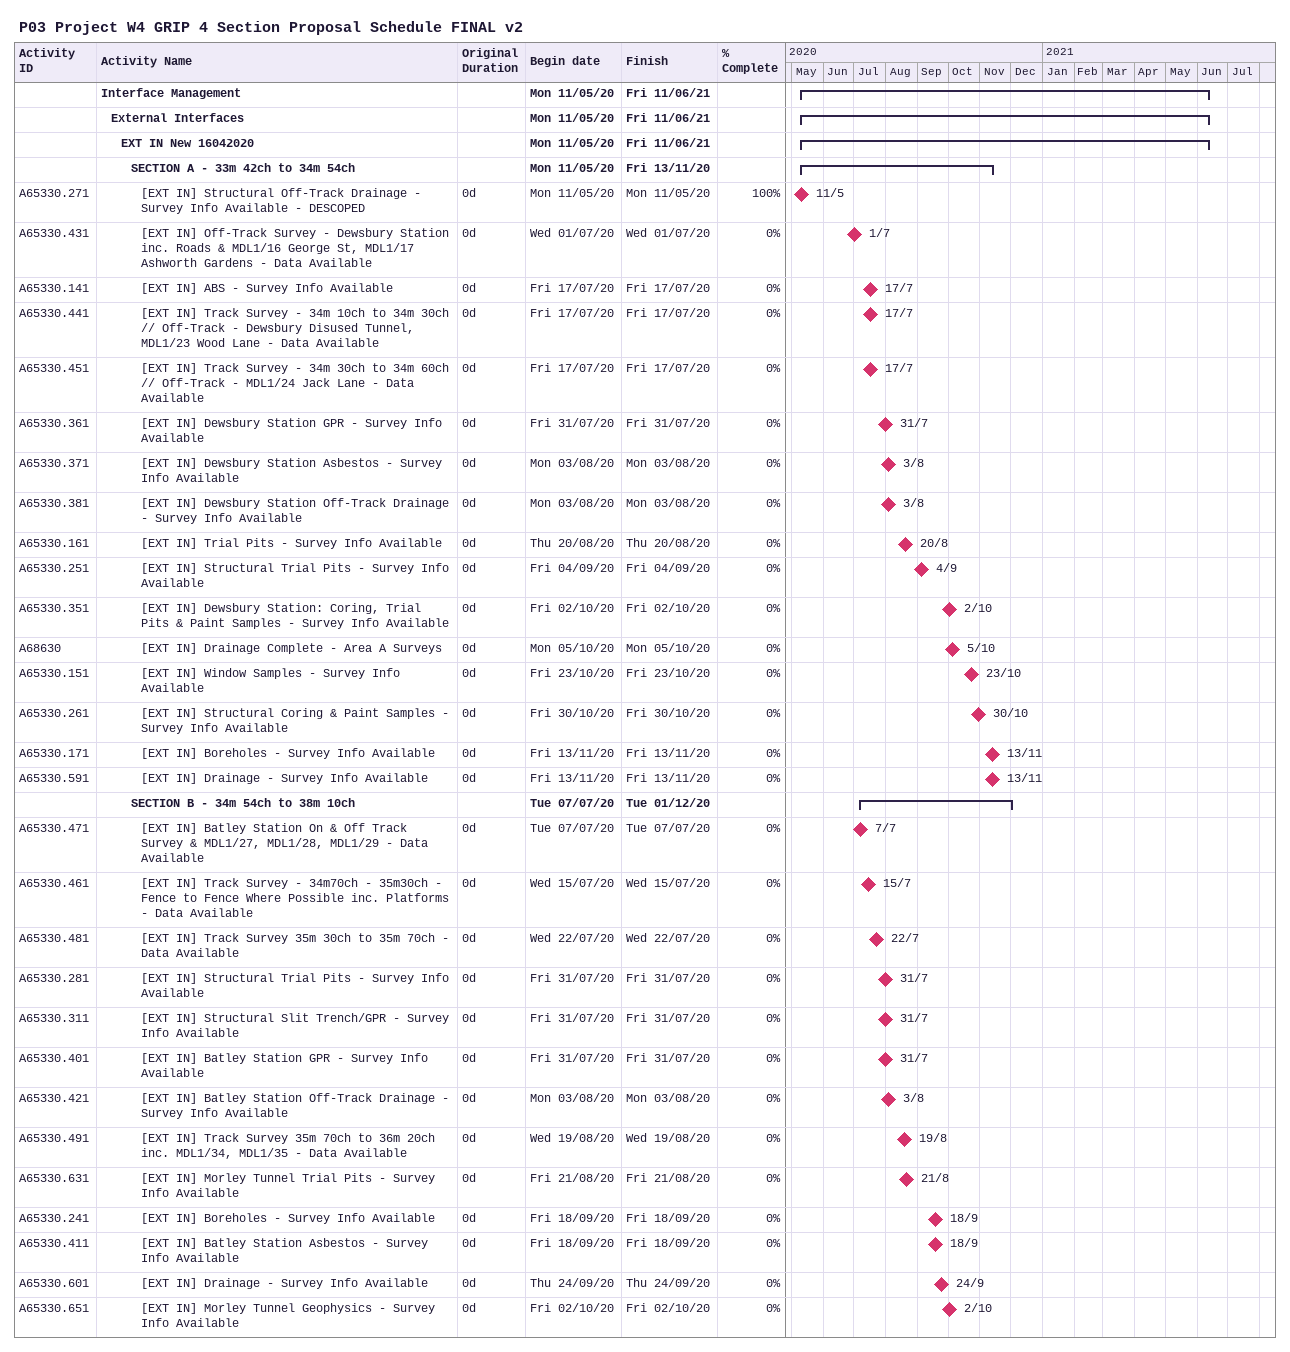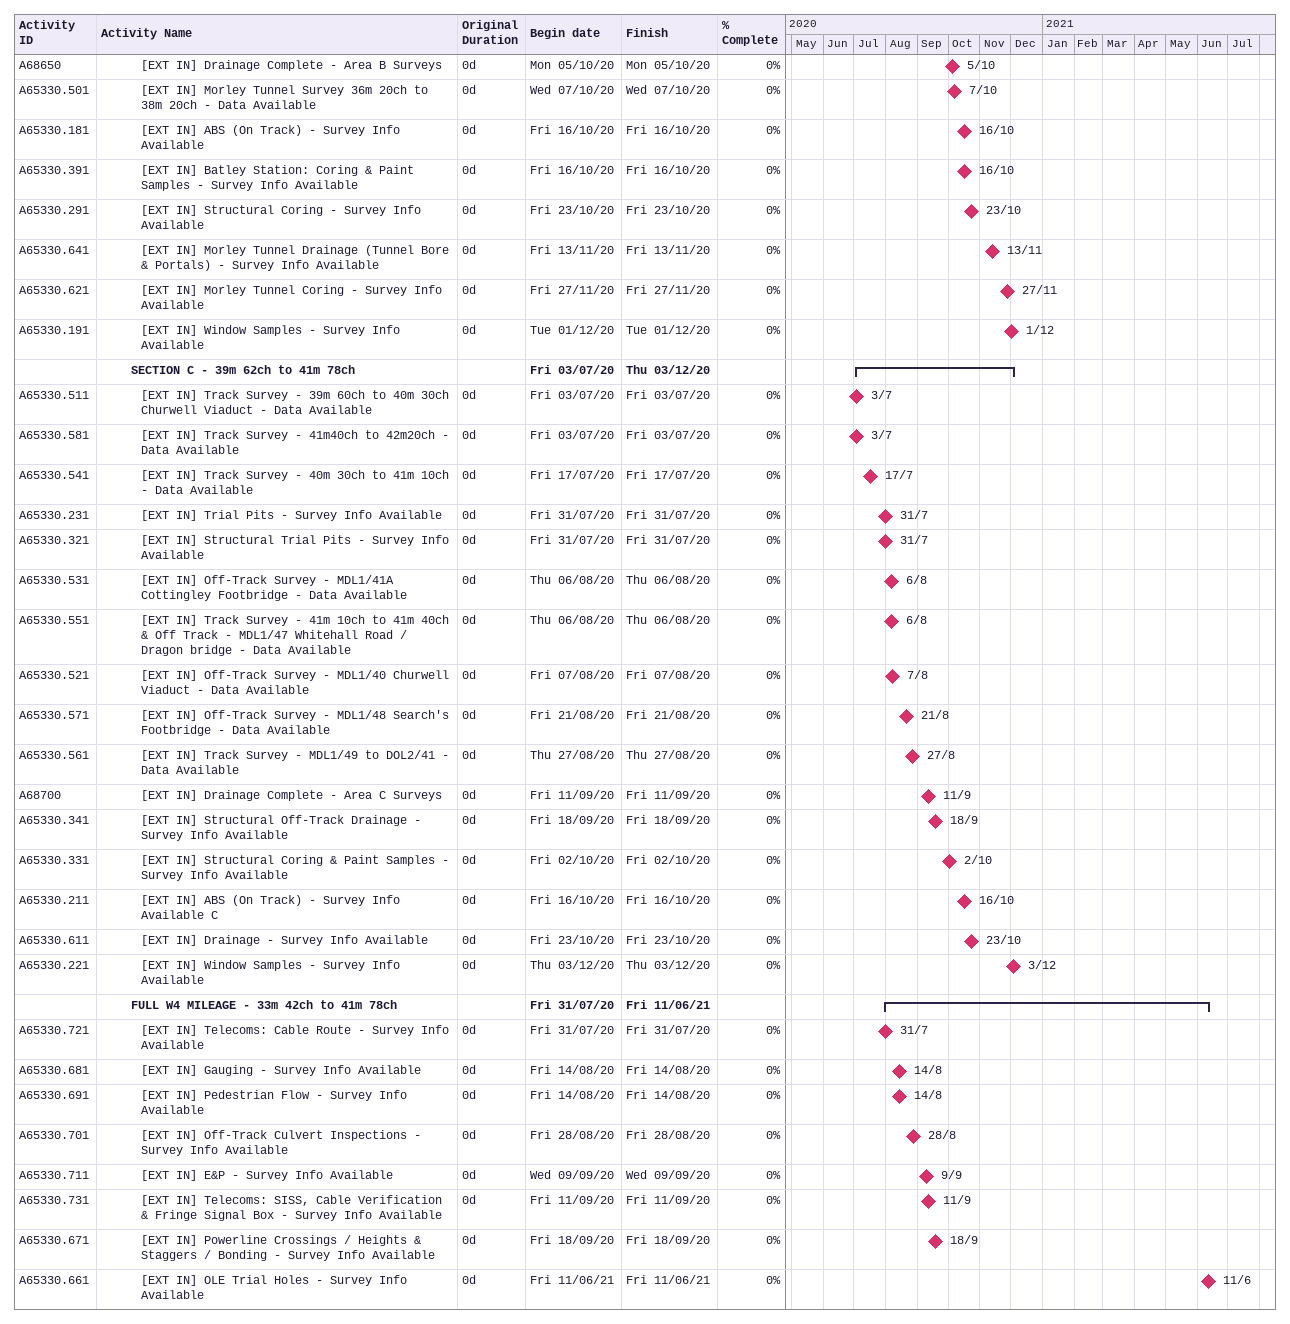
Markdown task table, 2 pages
P03 Project W4 GRIP 4 Section Proposal Schedule FINAL v2

| ID | Level | Task | Original duration | Start | Finish | % complete |
|---|---|---|---|---|---|---|
|  | 1 | **Interface Management** |  | 2020-05-11 | 2021-06-11 |  |
|  | 2 | **External Interfaces** |  | 2020-05-11 | 2021-06-11 |  |
|  | 3 | **EXT IN New 16042020** |  | 2020-05-11 | 2021-06-11 |  |
|  | 4 | **SECTION A - 33m 42ch to 34m 54ch** |  | 2020-05-11 | 2020-11-13 |  |
| A65330.271 | 5 | [EXT IN] Structural Off-Track Drainage - Survey Info Available - DESCOPED | 0d | 2020-05-11 | 2020-05-11 | 100 |
| A65330.431 | 5 | [EXT IN] Off-Track Survey - Dewsbury Station inc. Roads & MDL1/16 George St, MDL1/17 Ashworth Gardens - Data Available | 0d | 2020-07-01 | 2020-07-01 | 0 |
| A65330.141 | 5 | [EXT IN] ABS - Survey Info Available | 0d | 2020-07-17 | 2020-07-17 | 0 |
| A65330.441 | 5 | [EXT IN] Track Survey - 34m 10ch to 34m 30ch // Off-Track - Dewsbury Disused Tunnel, MDL1/23 Wood Lane - Data Available | 0d | 2020-07-17 | 2020-07-17 | 0 |
| A65330.451 | 5 | [EXT IN] Track Survey - 34m 30ch to 34m 60ch // Off-Track - MDL1/24 Jack Lane - Data Available | 0d | 2020-07-17 | 2020-07-17 | 0 |
| A65330.361 | 5 | [EXT IN] Dewsbury Station GPR - Survey Info Available | 0d | 2020-07-31 | 2020-07-31 | 0 |
| A65330.371 | 5 | [EXT IN] Dewsbury Station Asbestos - Survey Info Available | 0d | 2020-08-03 | 2020-08-03 | 0 |
| A65330.381 | 5 | [EXT IN] Dewsbury Station Off-Track Drainage - Survey Info Available | 0d | 2020-08-03 | 2020-08-03 | 0 |
| A65330.161 | 5 | [EXT IN] Trial Pits - Survey Info Available | 0d | 2020-08-20 | 2020-08-20 | 0 |
| A65330.251 | 5 | [EXT IN] Structural Trial Pits - Survey Info Available | 0d | 2020-09-04 | 2020-09-04 | 0 |
| A65330.351 | 5 | [EXT IN] Dewsbury Station: Coring, Trial Pits & Paint Samples - Survey Info Available | 0d | 2020-10-02 | 2020-10-02 | 0 |
| A68630 | 5 | [EXT IN] Drainage Complete - Area A Surveys | 0d | 2020-10-05 | 2020-10-05 | 0 |
| A65330.151 | 5 | [EXT IN] Window Samples - Survey Info Available | 0d | 2020-10-23 | 2020-10-23 | 0 |
| A65330.261 | 5 | [EXT IN] Structural Coring & Paint Samples - Survey Info Available | 0d | 2020-10-30 | 2020-10-30 | 0 |
| A65330.171 | 5 | [EXT IN] Boreholes - Survey Info Available | 0d | 2020-11-13 | 2020-11-13 | 0 |
| A65330.591 | 5 | [EXT IN] Drainage - Survey Info Available | 0d | 2020-11-13 | 2020-11-13 | 0 |
|  | 4 | **SECTION B - 34m 54ch to 38m 10ch** |  | 2020-07-07 | 2020-12-01 |  |
| A65330.471 | 5 | [EXT IN] Batley Station On & Off Track Survey & MDL1/27, MDL1/28, MDL1/29 - Data Available | 0d | 2020-07-07 | 2020-07-07 | 0 |
| A65330.461 | 5 | [EXT IN] Track Survey - 34m70ch - 35m30ch - Fence to Fence Where Possible inc. Platforms - Data Available | 0d | 2020-07-15 | 2020-07-15 | 0 |
| A65330.481 | 5 | [EXT IN] Track Survey 35m 30ch to 35m 70ch - Data Available | 0d | 2020-07-22 | 2020-07-22 | 0 |
| A65330.281 | 5 | [EXT IN] Structural Trial Pits - Survey Info Available | 0d | 2020-07-31 | 2020-07-31 | 0 |
| A65330.311 | 5 | [EXT IN] Structural Slit Trench/GPR - Survey Info Available | 0d | 2020-07-31 | 2020-07-31 | 0 |
| A65330.401 | 5 | [EXT IN] Batley Station GPR - Survey Info Available | 0d | 2020-07-31 | 2020-07-31 | 0 |
| A65330.421 | 5 | [EXT IN] Batley Station Off-Track Drainage - Survey Info Available | 0d | 2020-08-03 | 2020-08-03 | 0 |
| A65330.491 | 5 | [EXT IN] Track Survey 35m 70ch to 36m 20ch inc. MDL1/34, MDL1/35 - Data Available | 0d | 2020-08-19 | 2020-08-19 | 0 |
| A65330.631 | 5 | [EXT IN] Morley Tunnel Trial Pits - Survey Info Available | 0d | 2020-08-21 | 2020-08-21 | 0 |
| A65330.241 | 5 | [EXT IN] Boreholes - Survey Info Available | 0d | 2020-09-18 | 2020-09-18 | 0 |
| A65330.411 | 5 | [EXT IN] Batley Station Asbestos - Survey Info Available | 0d | 2020-09-18 | 2020-09-18 | 0 |
| A65330.601 | 5 | [EXT IN] Drainage - Survey Info Available | 0d | 2020-09-24 | 2020-09-24 | 0 |
| A65330.651 | 5 | [EXT IN] Morley Tunnel Geophysics - Survey Info Available | 0d | 2020-10-02 | 2020-10-02 | 0 |
| A68650 | 5 | [EXT IN] Drainage Complete - Area B Surveys | 0d | 2020-10-05 | 2020-10-05 | 0 |
| A65330.501 | 5 | [EXT IN] Morley Tunnel Survey 36m 20ch to 38m 20ch - Data Available | 0d | 2020-10-07 | 2020-10-07 | 0 |
| A65330.181 | 5 | [EXT IN] ABS (On Track) - Survey Info Available | 0d | 2020-10-16 | 2020-10-16 | 0 |
| A65330.391 | 5 | [EXT IN] Batley Station: Coring & Paint Samples - Survey Info Available | 0d | 2020-10-16 | 2020-10-16 | 0 |
| A65330.291 | 5 | [EXT IN] Structural Coring - Survey Info Available | 0d | 2020-10-23 | 2020-10-23 | 0 |
| A65330.641 | 5 | [EXT IN] Morley Tunnel Drainage (Tunnel Bore & Portals) - Survey Info Available | 0d | 2020-11-13 | 2020-11-13 | 0 |
| A65330.621 | 5 | [EXT IN] Morley Tunnel Coring - Survey Info Available | 0d | 2020-11-27 | 2020-11-27 | 0 |
| A65330.191 | 5 | [EXT IN] Window Samples - Survey Info Available | 0d | 2020-12-01 | 2020-12-01 | 0 |
|  | 4 | **SECTION C - 39m 62ch to 41m 78ch** |  | 2020-07-03 | 2020-12-03 |  |
| A65330.511 | 5 | [EXT IN] Track Survey - 39m 60ch to 40m 30ch Churwell Viaduct - Data Available | 0d | 2020-07-03 | 2020-07-03 | 0 |
| A65330.581 | 5 | [EXT IN] Track Survey - 41m40ch to 42m20ch - Data Available | 0d | 2020-07-03 | 2020-07-03 | 0 |
| A65330.541 | 5 | [EXT IN] Track Survey - 40m 30ch to 41m 10ch - Data Available | 0d | 2020-07-17 | 2020-07-17 | 0 |
| A65330.231 | 5 | [EXT IN] Trial Pits - Survey Info Available | 0d | 2020-07-31 | 2020-07-31 | 0 |
| A65330.321 | 5 | [EXT IN] Structural Trial Pits - Survey Info Available | 0d | 2020-07-31 | 2020-07-31 | 0 |
| A65330.531 | 5 | [EXT IN] Off-Track Survey - MDL1/41A Cottingley Footbridge - Data Available | 0d | 2020-08-06 | 2020-08-06 | 0 |
| A65330.551 | 5 | [EXT IN] Track Survey - 41m 10ch to 41m 40ch & Off Track - MDL1/47 Whitehall Road / Dragon bridge - Data Available | 0d | 2020-08-06 | 2020-08-06 | 0 |
| A65330.521 | 5 | [EXT IN] Off-Track Survey - MDL1/40 Churwell Viaduct - Data Available | 0d | 2020-08-07 | 2020-08-07 | 0 |
| A65330.571 | 5 | [EXT IN] Off-Track Survey - MDL1/48 Search's Footbridge - Data Available | 0d | 2020-08-21 | 2020-08-21 | 0 |
| A65330.561 | 5 | [EXT IN] Track Survey - MDL1/49 to DOL2/41 - Data Available | 0d | 2020-08-27 | 2020-08-27 | 0 |
| A68700 | 5 | [EXT IN] Drainage Complete - Area C Surveys | 0d | 2020-09-11 | 2020-09-11 | 0 |
| A65330.341 | 5 | [EXT IN] Structural Off-Track Drainage - Survey Info Available | 0d | 2020-09-18 | 2020-09-18 | 0 |
| A65330.331 | 5 | [EXT IN] Structural Coring & Paint Samples - Survey Info Available | 0d | 2020-10-02 | 2020-10-02 | 0 |
| A65330.211 | 5 | [EXT IN] ABS (On Track) - Survey Info Available C | 0d | 2020-10-16 | 2020-10-16 | 0 |
| A65330.611 | 5 | [EXT IN] Drainage - Survey Info Available | 0d | 2020-10-23 | 2020-10-23 | 0 |
| A65330.221 | 5 | [EXT IN] Window Samples - Survey Info Available | 0d | 2020-12-03 | 2020-12-03 | 0 |
|  | 4 | **FULL W4 MILEAGE - 33m 42ch to 41m 78ch** |  | 2020-07-31 | 2021-06-11 |  |
| A65330.721 | 5 | [EXT IN] Telecoms: Cable Route - Survey Info Available | 0d | 2020-07-31 | 2020-07-31 | 0 |
| A65330.681 | 5 | [EXT IN] Gauging - Survey Info Available | 0d | 2020-08-14 | 2020-08-14 | 0 |
| A65330.691 | 5 | [EXT IN] Pedestrian Flow - Survey Info Available | 0d | 2020-08-14 | 2020-08-14 | 0 |
| A65330.701 | 5 | [EXT IN] Off-Track Culvert Inspections - Survey Info Available | 0d | 2020-08-28 | 2020-08-28 | 0 |
| A65330.711 | 5 | [EXT IN] E&P - Survey Info Available | 0d | 2020-09-09 | 2020-09-09 | 0 |
| A65330.731 | 5 | [EXT IN] Telecoms: SISS, Cable Verification & Fringe Signal Box - Survey Info Available | 0d | 2020-09-11 | 2020-09-11 | 0 |
| A65330.671 | 5 | [EXT IN] Powerline Crossings / Heights & Staggers / Bonding - Survey Info Available | 0d | 2020-09-18 | 2020-09-18 | 0 |
| A65330.661 | 5 | [EXT IN] OLE Trial Holes - Survey Info Available | 0d | 2021-06-11 | 2021-06-11 | 0 |
